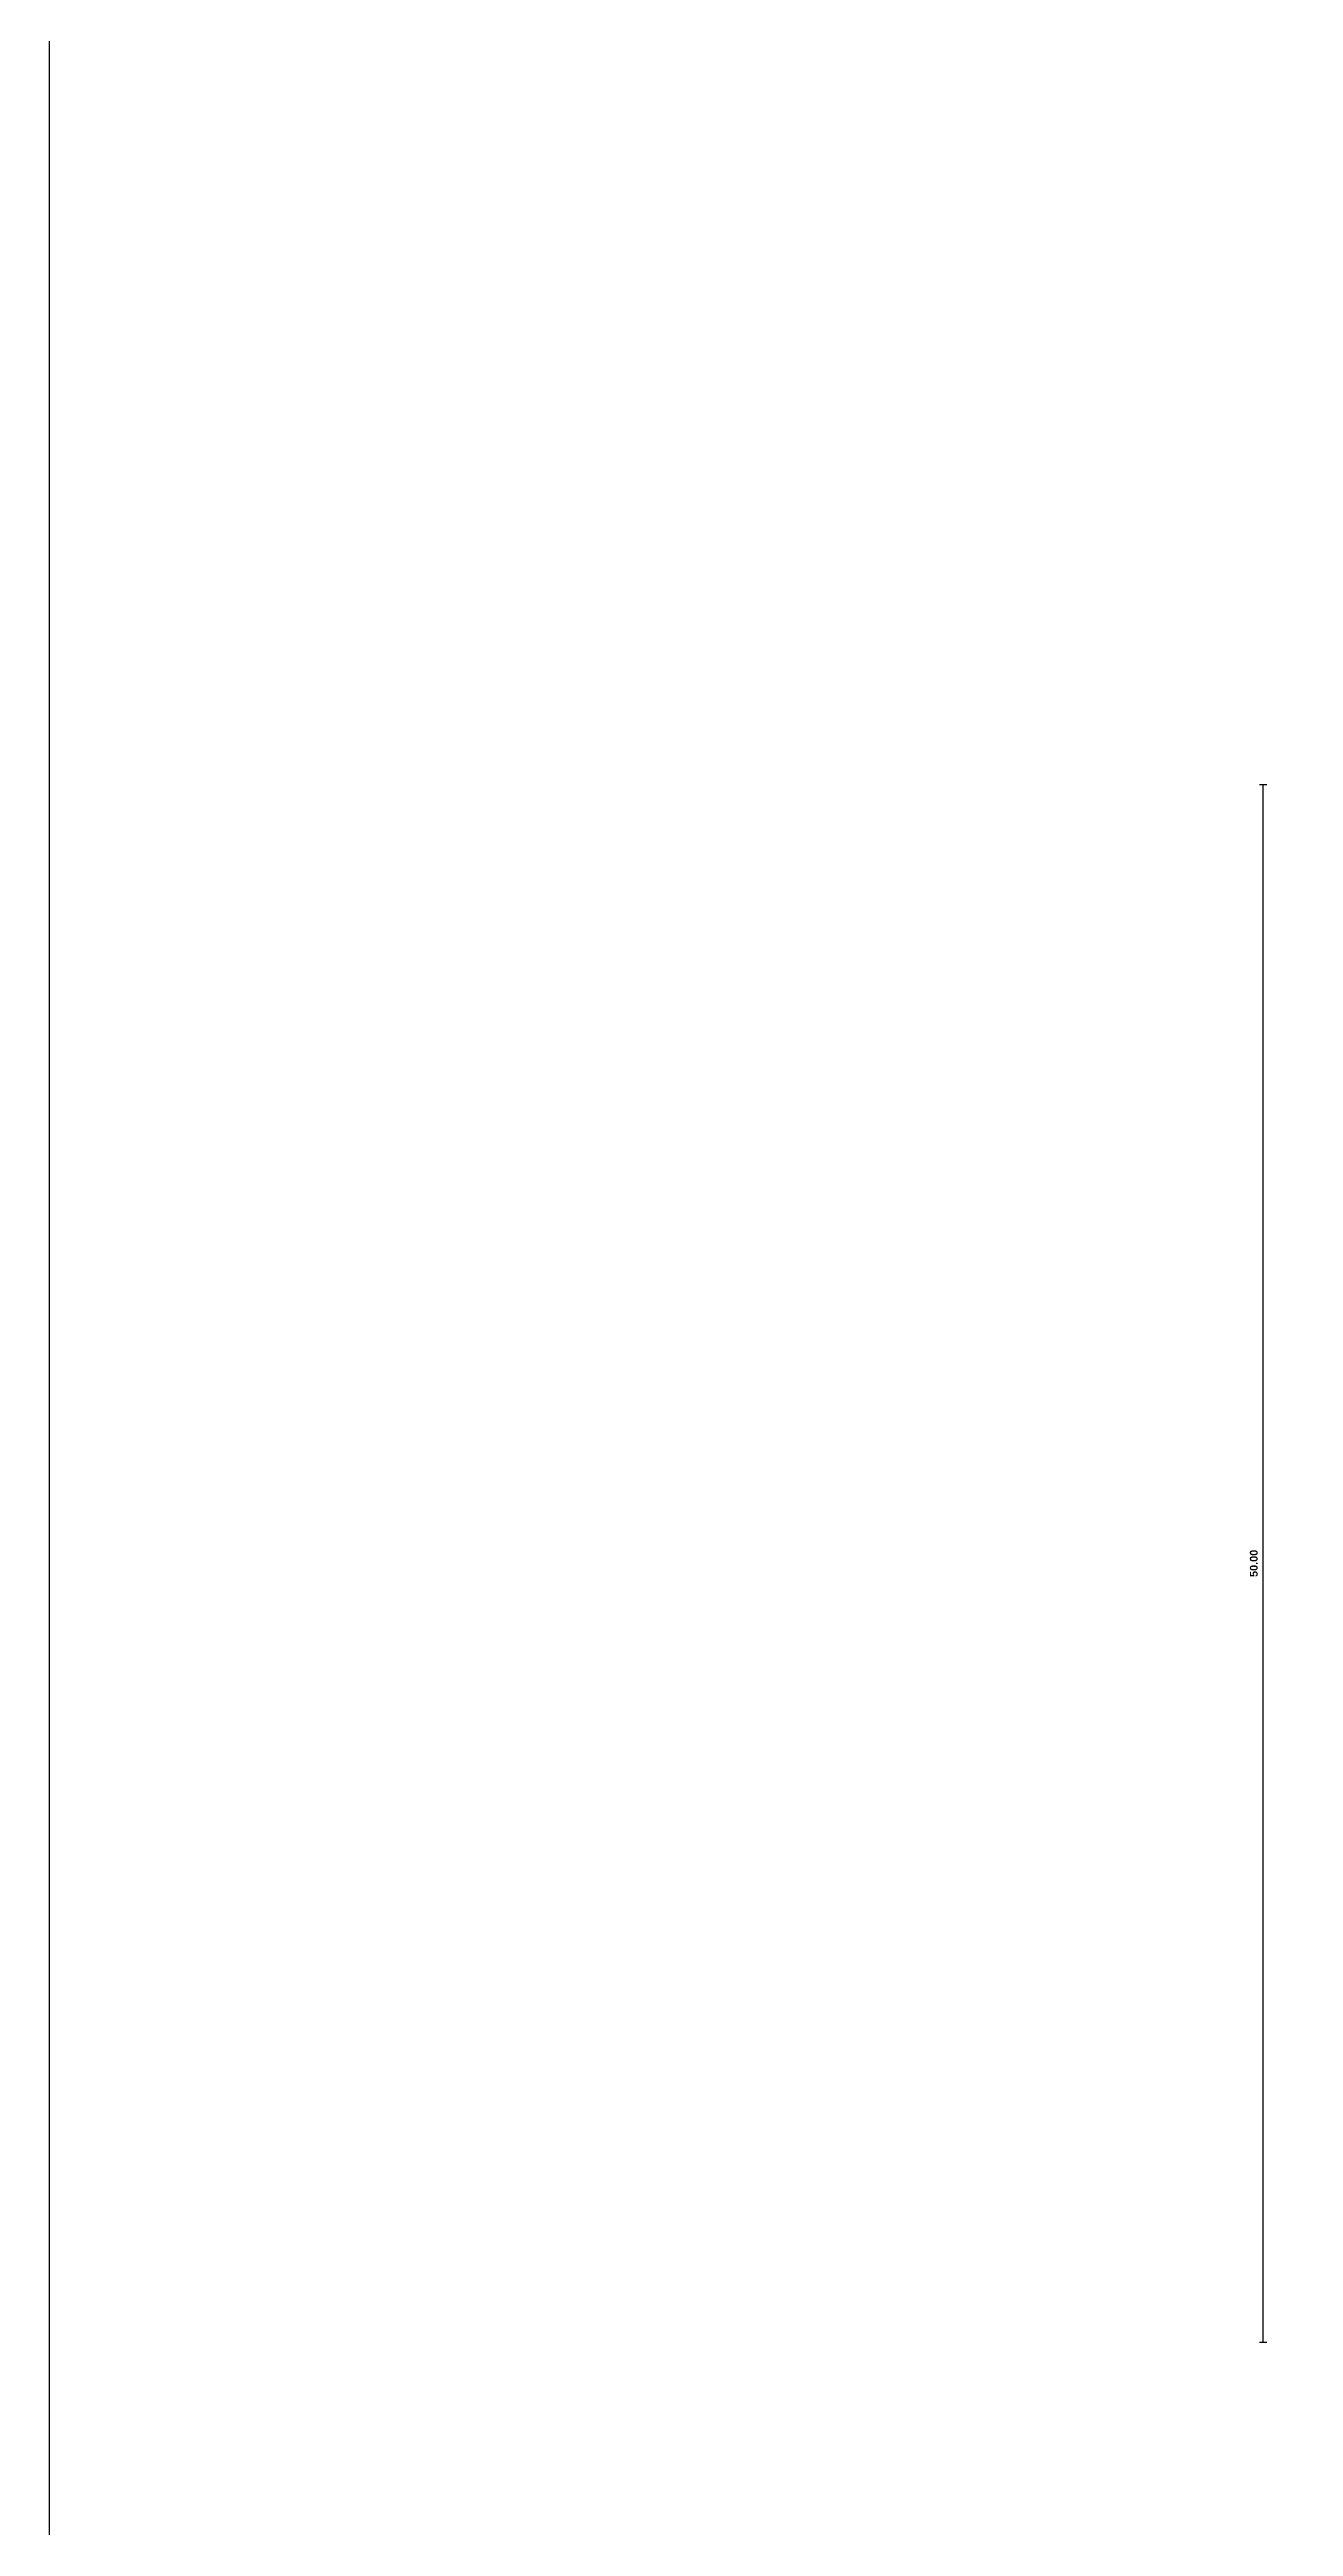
# Model space of a CAD drawing. Header units: metres. Extents: x 108 to 552, y -62 to 254.
# Drawn here: x 108 to 147.9, y 16.4 to 95.9 of the extents above; entities that cross this region are included whole.
import ezdxf

# ---------------------------------------------------------------- set-up
doc = ezdxf.new("R2010")
doc.units = ezdxf.units.M
doc.styles.add('Ar Bold', font='arialbd.ttf', dxfattribs={"height": 0.25})
doc.dimstyles.new('~dimensions', dxfattribs={"dimtxt": 0.25, "dimasz": 0.17, "dimexe": 0.05, "dimexo": 0.0625, "dimgap": 0.06, "dimtad": 1, "dimzin": 4, "dimdsep": 46, "dimtxsty": 'Ar Bold', "dimcen": 0.09, "dimse1": 1, "dimse2": 1, "dimsd1": 1, "dimsd2": 1, "dimclrt": 60, "dimadec": 0, "dimazin": 0, "dimtfac": 1, "dimtix": 1, "dimtofl": 0, "dimtmove": 2, "dimatfit": 3, "dimfxl": 0, "dimtolj": 1, "dimtzin": 0, "dimarcsym": 0})

# ---------------------------------------------------------------- blocks, each defined once
blk = doc.blocks.new('*D68')
at = {"layer": 'Defpoints', "color": 0}
for p in [(146.848, 72.359), (146.963, 72.359), (146.963, 22.359)]:
    blk.add_point(p, dxfattribs=at)
at = {"color": 60, "insert": (146.661, 47.359), "char_height": 0.25, "attachment_point": 5, "rotation": 90, "style": 'Ar Bold'}
blk.add_mtext('\\A1;50.00', dxfattribs=at)
blk = doc.blocks.new('_ArchTick')
at = {"color": 0, "const_width": 0.15}
blk.add_lwpolyline([(-0.5, -0.5), (0.5, 0.5)], dxfattribs=at)

msp = doc.modelspace()

# ---------------------------------------------------------------- linework, layer by layer
for p, q in [((146.84825, 72.35871), (147.07825, 72.35871)), ((146.96325, 22.35871), (146.96325, 72.35871)), ((146.84825, 22.35871), (147.07825, 22.35871))]:
    msp.add_line(p, q)
at = {"color": 1}
msp.add_lwpolyline([(107.99315, 254.26045), (551.93105, 254.26045), (551.93105, -62.36192), (107.99315, -62.36192)], close=True, dxfattribs=at)

# ---------------------------------------------------------------- dimensions: what is measured, and where the dimension line sits
dim = msp.add_aligned_dim(p1=(146.96325, 22.35871), p2=(146.96325, 72.35871), distance=0.115, dimstyle='~dimensions', override={"dimasz": 0, "dimblk": 'ArchTick', "dimarcsym": 2})
dim.commit()
dim.dimension.update_dxf_attribs({"geometry": '*D68', "text_midpoint": (146.66061, 47.35871)})

doc.saveas('drawing.dxf')
